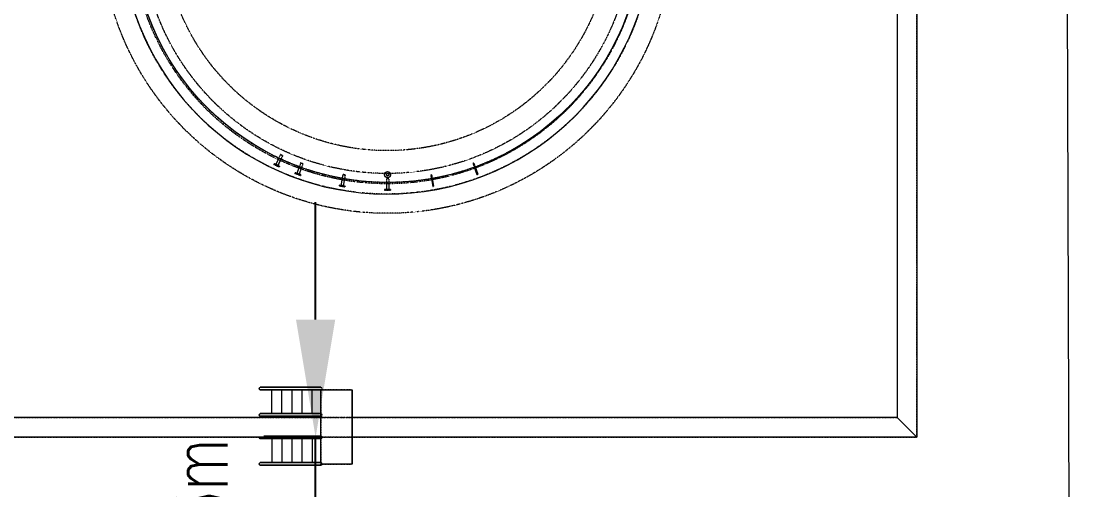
# Model space of a CAD drawing. Header units: inches. Extents: x -430764 to 256483, y 7374 to 217374.
# Drawn here: x -248941 to -221936, y 155786 to 167744 of the extents above; entities that cross this region are included whole.
import ezdxf

# ---------------------------------------------------------------- set-up
doc = ezdxf.new("R2010")
doc.units = ezdxf.units.IN
doc.header["$MEASUREMENT"] = 0
doc.linetypes.add('CABLETRAYLAYOUT-EMBED 2_DWG$0$HIDDEN2', pattern=[0.1875, 0.125, -0.0625])
for name, color, linetype, lineweight in [('Background Stuff', 252, 'Continuous', 5), ('Buildings', 7, 'Continuous', 5), ('Cable Tray Instruments', 7, 'Continuous', 13), ('CABLETRAYLAYOUT-EMBED 2_DWG$0$DwgTemplate', 7, 'Continuous', 9)]:
    doc.layers.add(name, color=color, linetype=linetype, lineweight=lineweight)
doc.styles.add('HZTXT', font='simplexs.shx', dxfattribs={"width": 0.7, "bigfont": 'hztxt.shx'})
doc.dimstyles.new('标注 1：500', dxfattribs={"dimtxt": 1500, "dimasz": 3000, "dimexe": 150, "dimexo": 100, "dimgap": 50, "dimtad": 1, "dimdec": 0, "dimdsep": 46, "dimtxsty": 'HZTXT', "dimcen": 9, "dimclrd": 4, "dimclre": 4, "dimclrt": 2, "dimazin": 2, "dimtfac": 1, "dimtdec": 0, "dimtmove": 2, "dimatfit": 3, "dimfxl": 250, "dimtolj": 1, "dimtzin": 0, "dimarcsym": 0})

# ---------------------------------------------------------------- blocks, each defined once
blk = doc.blocks.new('*D75')
at = {"layer": 'Cable Tray Instruments', "color": 4, "lineweight": -2, "transparency": 16777216}
for p, q in [((-241430, 160128), (-241430, 163128)), ((-241530, 157128), (-241580, 157128)), ((-241430, 153484), (-241430, 157128)), ((-241530, 153484), (-241580, 153484)), ((-241430, 150484), (-241430, 147484))]:
    blk.add_line(p, q, dxfattribs=at)
at = {"layer": 'Cable Tray Instruments', "color": 4, "transparency": 16777216}
for points in [[(-241930, 160128), (-240930, 160128), (-241430, 157128)], [(-241930, 150484), (-240930, 150484), (-241430, 153484)]]:
    blk.add_solid(points, dxfattribs=at)
at = {"layer": 'Defpoints', "color": 0, "transparency": 16777216}
for p in [(-241430, 157128), (-241430, 157128), (-241430, 153484)]:
    blk.add_point(p, dxfattribs=at)
at = {"layer": 'Cable Tray Instruments', "transparency": 16777216, "insert": (-244430, 155306), "char_height": 1500, "attachment_point": 5, "rotation": 90, "style": 'HZTXT'}
blk.add_mtext('\\A1;3.6m', dxfattribs=at)

msp = doc.modelspace()

# ---------------------------------------------------------------- linework, layer by layer
at = {"layer": 'Background Stuff', "linetype": 'Continuous'}
for p, q in [((-242844.13897, 158400.12994), (-242844.13897, 158408.63894)), ((-241294.8593, 158408.63894), (-242844.13897, 158408.63894)), ((-242844.13897, 158408.63894), (-242844.13897, 158400.12994)), ((-241294.8593, 158400.12994), (-242844.13897, 158400.12994)), ((-242844.13897, 158331.16894), (-242844.13897, 158339.67794)), ((-242844.13897, 158339.67794), (-242844.13897, 158331.16894)), ((-241294.8593, 158339.67794), (-242844.13897, 158339.67794)), ((-241294.8593, 158331.16894), (-242844.13897, 158331.16894)), ((-242547.39596, 157731.16894), (-242547.39596, 158331.16894)), ((-242289.18268, 157731.16894), (-242289.18268, 158331.16894)), ((-242030.9694, 157731.16894), (-242030.9694, 158331.16894)), ((-241772.75612, 157731.16894), (-241772.75612, 158331.16894)), ((-241514.54284, 157731.16894), (-241514.54284, 158331.16894)), ((-241294.8593, 158408.63894), (-241294.8593, 158400.12994)), ((-241294.8593, 158408.63894), (-241294.8593, 158400.12994)), ((-241294.8593, 158339.67794), (-241294.8593, 158338.81206)), ((-241294.8593, 158339.67794), (-241294.8593, 158338.81206)), ((-242844.13897, 157722.65994), (-242844.13897, 157731.16894)), ((-241294.8593, 157731.16894), (-242844.13897, 157731.16894)), ((-242844.13897, 157722.65994), (-242844.13897, 157731.16894)), ((-241294.8593, 157722.65994), (-242844.13897, 157722.65994)), ((-242844.13897, 157653.69894), (-242844.13897, 157662.20794)), ((-242844.13897, 157653.69894), (-242844.13897, 157662.20794)), ((-241294.8593, 157662.20794), (-242844.13897, 157662.20794)), ((-241294.8593, 157653.69894), (-242844.13897, 157653.69894)), ((-242844.13897, 157085.1835), (-242844.13897, 157093.6925)), ((-242844.13897, 157093.6925), (-242844.13897, 157085.1835)), ((-241294.8593, 157093.6925), (-242844.13897, 157093.6925)), ((-241294.8593, 157085.1835), (-242844.13897, 157085.1835)), ((-241294.8593, 157154.1445), (-242747.84528, 157154.1445)), ((-242547.39596, 157085.1835), (-242547.39596, 156485.1835)), ((-242289.18268, 157085.1835), (-242289.18268, 156485.1835)), ((-242030.9694, 156485.1835), (-242030.9694, 157085.1835)), ((-241772.75612, 156485.1835), (-241772.75612, 157085.1835)), ((-241514.54284, 157085.1835), (-241514.54284, 156485.1835)), ((-242844.13897, 156476.6745), (-242844.13897, 156485.1835)), ((-242844.13897, 156476.6745), (-242844.13897, 156485.1835)), ((-241294.8593, 156485.1835), (-242844.13897, 156485.1835)), ((-241294.8593, 156476.6745), (-242844.13897, 156476.6745)), ((-242844.13897, 156407.7135), (-242844.13897, 156416.2225)), ((-242844.13897, 156407.7135), (-242844.13897, 156416.2225)), ((-241294.8593, 156416.2225), (-242844.13897, 156416.2225)), ((-241294.8593, 156407.7135), (-242844.13897, 156407.7135)), ((-241294.8593, 156416.2225), (-241294.8593, 156407.7135)), ((-241294.8593, 156407.7135), (-241294.8593, 156416.2225))]:
    msp.add_line(p, q, dxfattribs=at)
for centre, start, end in [((-242844.13897, 158369.90394), 90, 270), ((-242844.13897, 158369.90394), 90, 270), ((-241294.8593, 158369.90394), 270, 90), ((-241294.8593, 158369.90394), 270, 90), ((-242844.13897, 157692.43394), 90, 270), ((-242844.13897, 157692.43394), 90, 270), ((-241294.8593, 157692.43394), 270, 90), ((-241294.8593, 157692.43394), 270, 90), ((-242844.13897, 157123.9185), 171.733898844, 270), ((-242844.13897, 157123.9185), 171.733898844, 270), ((-241294.8593, 157123.9185), 270, 90), ((-241294.8593, 157123.9185), 270, 90), ((-242844.13897, 156446.4485), 90, 270), ((-242844.13897, 156446.4485), 90, 270), ((-241294.8593, 156446.4485), 270, 90), ((-241294.8593, 156446.4485), 270, 90)]:
    msp.add_arc(centre, 30.226, start, end, dxfattribs=at)
at = {"layer": 'Buildings', "color": 5, "linetype": 'CABLETRAYLAYOUT-EMBED 2_DWG$0$HIDDEN2'}
for centre, radius in [((-239601.23183, 170147.33585), 7306.37253), ((-239611.36873, 170111.75449), 6779.00943), ((-239611.36873, 170111.75449), 6516.50943), ((-239611.36873, 170111.75449), 6254.00943), ((-239611.36873, 170111.75449), 6254.00943), ((-239601.23183, 170147.33585), 5706.37253)]:
    msp.add_circle(centre, radius, dxfattribs=at)
at = {"layer": 'Buildings', "color": 5, "linetype": 'Continuous'}
msp.add_arc((-239611.36873, 170111.75449), 6779.00943, 190.606729594, 0, dxfattribs=at)
at = {"layer": 'CABLETRAYLAYOUT-EMBED 2_DWG$0$DwgTemplate', "color": 252, "linetype": 'Continuous'}
msp.add_line((-222320.52479, 187561.90463), (-221936.34161, 71958.74988), dxfattribs=at)
at = {"layer": 'CABLETRAYLAYOUT-EMBED 2_DWG$0$DwgTemplate', "color": 7, "linetype": 'CABLETRAYLAYOUT-EMBED 2_DWG$0$HIDDEN2'}
for p, q in [((-226094.8593, 157128.26422), (-226094.86681, 183128.26422)), ((-226094.8593, 157128.26422), (-226094.86681, 183128.26422)), ((-226594.86667, 182628.26422), (-226594.85945, 157628.26422)), ((-242326.31598, 164342.02252), (-242445.69465, 164086.01413)), ((-242326.31598, 164342.02252), (-242445.69465, 164086.01413)), ((-242271.64297, 164316.52807), (-242391.02164, 164060.51969)), ((-242271.64297, 164316.52807), (-242391.02164, 164060.51969)), ((-242326.31598, 164342.02252), (-242369.1923, 164250.07395)), ((-242326.31598, 164342.02252), (-242369.1923, 164250.07395)), ((-242271.64297, 164316.52807), (-242326.31598, 164342.02252)), ((-242326.31598, 164342.02252), (-242271.64297, 164316.52807)), ((-242271.64297, 164316.52807), (-242326.31598, 164342.02252)), ((-242271.64297, 164316.52807), (-242326.31598, 164342.02252)), ((-242326.31598, 164342.02252), (-242271.64297, 164316.52807)), ((-242271.64297, 164316.52807), (-242326.31598, 164342.02252)), ((-242298.97948, 164329.2753), (-242326.31598, 164342.02252)), ((-242326.31598, 164342.02252), (-242271.64297, 164316.52807)), ((-242271.64297, 164316.52807), (-242326.31598, 164342.02252)), ((-242271.64297, 164316.52807), (-242314.51929, 164224.57951)), ((-242271.64297, 164316.52807), (-242314.51929, 164224.57951)), ((-242271.64297, 164316.52807), (-242298.97948, 164329.2753)), ((-242487.4188, 164105.47042), (-242494.82561, 164089.58647)), ((-242487.4188, 164105.47042), (-242494.82561, 164089.58647)), ((-242494.82561, 164089.58647), (-242356.7043, 164025.17945)), ((-242356.7043, 164025.17945), (-242494.82561, 164089.58647)), ((-242494.82561, 164089.58647), (-242356.7043, 164025.17945)), ((-242356.7043, 164025.17945), (-242494.82561, 164089.58647)), ((-242356.7043, 164025.17945), (-242494.82561, 164089.58647)), ((-242494.82561, 164089.58647), (-242356.7043, 164025.17945)), ((-242487.4188, 164105.47042), (-242349.29749, 164041.0634)), ((-242349.29749, 164041.0634), (-242487.4188, 164105.47042)), ((-242487.4188, 164105.47042), (-242349.29749, 164041.0634)), ((-242349.29749, 164041.0634), (-242487.4188, 164105.47042)), ((-242349.29749, 164041.0634), (-242487.4188, 164105.47042)), ((-242487.4188, 164105.47042), (-242349.29749, 164041.0634)), ((-242391.02164, 164060.51969), (-242445.69465, 164086.01413)), ((-242391.02164, 164060.51969), (-242445.69465, 164086.01413)), ((-242391.02164, 164060.51969), (-242445.69465, 164086.01413)), ((-242391.02164, 164060.51969), (-242445.69465, 164086.01413)), ((-242349.29749, 164041.0634), (-242356.7043, 164025.17945)), ((-242349.29749, 164041.0634), (-242356.7043, 164025.17945)), ((-241811.61783, 164125.97942), (-241908.22963, 163860.54069)), ((-241811.61783, 164125.97942), (-241908.22963, 163860.54069)), ((-241754.93087, 164105.34706), (-241851.54267, 163839.90832)), ((-241754.93087, 164105.34706), (-241851.54267, 163839.90832)), ((-241811.61783, 164125.97942), (-241846.31715, 164030.64383)), ((-241811.61783, 164125.97942), (-241846.31715, 164030.64383)), ((-241754.93087, 164105.34706), (-241811.61783, 164125.97942)), ((-241811.61783, 164125.97942), (-241754.93087, 164105.34706)), ((-241754.93087, 164105.34706), (-241811.61783, 164125.97942)), ((-241754.93087, 164105.34706), (-241811.61783, 164125.97942)), ((-241811.61783, 164125.97942), (-241754.93087, 164105.34706)), ((-241754.93087, 164105.34706), (-241811.61783, 164125.97942)), ((-241754.93087, 164105.34706), (-241811.61783, 164125.97942)), ((-241783.27435, 164115.66324), (-241811.61783, 164125.97942)), ((-241811.61783, 164125.97942), (-241754.93087, 164105.34706)), ((-241754.93087, 164105.34706), (-241789.63019, 164010.01147)), ((-241754.93087, 164105.34706), (-241789.63019, 164010.01147)), ((-241754.93087, 164105.34706), (-241783.27435, 164115.66324)), ((-237395.91311, 164117.87982), (-237415.96239, 164110.58248)), ((-237415.96239, 164110.58248), (-237395.91311, 164117.87982)), ((-237395.91311, 164117.87982), (-237415.96239, 164110.58248)), ((-237415.96239, 164110.58248), (-237395.91311, 164117.87982)), ((-237405.93775, 164114.23115), (-237415.96239, 164110.58248)), ((-237415.96239, 164110.58248), (-237381.76337, 164016.62144)), ((-237415.96239, 164110.58248), (-237381.76337, 164016.62144)), ((-237395.91311, 164117.87982), (-237405.93775, 164114.23115)), ((-237395.91311, 164117.87982), (-237361.71409, 164023.91878)), ((-237395.91311, 164117.87982), (-237361.71409, 164023.91878)), ((-241951.49072, 163876.28644), (-241957.48497, 163859.81739)), ((-241951.49072, 163876.28644), (-241957.48497, 163859.81739)), ((-241957.48497, 163859.81739), (-241814.27581, 163807.69352)), ((-241814.27581, 163807.69352), (-241957.48497, 163859.81739)), ((-241957.48497, 163859.81739), (-241814.27581, 163807.69352)), ((-241814.27581, 163807.69352), (-241957.48497, 163859.81739)), ((-241814.27581, 163807.69352), (-241957.48497, 163859.81739)), ((-241957.48497, 163859.81739), (-241814.27581, 163807.69352)), ((-241951.49072, 163876.28644), (-241808.28157, 163824.16257)), ((-241808.28157, 163824.16257), (-241951.49072, 163876.28644)), ((-241951.49072, 163876.28644), (-241808.28157, 163824.16257)), ((-241808.28157, 163824.16257), (-241951.49072, 163876.28644)), ((-241951.49072, 163876.28644), (-241808.28157, 163824.16257)), ((-241808.28157, 163824.16257), (-241951.49072, 163876.28644)), ((-241851.54267, 163839.90832), (-241908.22963, 163860.54069)), ((-241851.54267, 163839.90832), (-241908.22963, 163860.54069)), ((-241851.54267, 163839.90832), (-241908.22963, 163860.54069)), ((-241851.54267, 163839.90832), (-241908.22963, 163860.54069)), ((-241808.28157, 163824.16257), (-241814.27581, 163807.69352)), ((-241808.28157, 163824.16257), (-241814.27581, 163807.69352)), ((-240735.65463, 163832.23281), (-240753.27194, 163732.32011)), ((-240735.65463, 163832.23281), (-240753.27194, 163732.32011)), ((-240676.2461, 163821.75749), (-240735.65463, 163832.23281)), ((-240735.65463, 163832.23281), (-240676.2461, 163821.75749)), ((-240676.2461, 163821.75749), (-240735.65463, 163832.23281)), ((-240705.95037, 163826.99515), (-240735.65463, 163832.23281)), ((-240735.65463, 163832.23281), (-240676.2461, 163821.75749)), ((-240676.2461, 163821.75749), (-240705.95037, 163826.99515)), ((-240676.2461, 163821.75749), (-240693.86341, 163721.84478)), ((-240676.2461, 163821.75749), (-240693.86341, 163721.84478)), ((-239564.70417, 163729.78792), (-239625.02917, 163729.78792)), ((-239625.02917, 163729.78792), (-239564.70417, 163729.78792)), ((-239564.70417, 163729.78792), (-239625.02917, 163729.78792)), ((-239625.02917, 163729.78792), (-239625.02917, 163628.3339)), ((-239594.86667, 163729.78792), (-239625.02917, 163729.78792)), ((-239625.02917, 163729.78792), (-239564.70417, 163729.78792)), ((-239625.02917, 163729.78792), (-239625.02917, 163628.3339)), ((-239564.70417, 163729.78792), (-239594.86667, 163729.78792)), ((-239564.70417, 163729.78792), (-239564.70417, 163628.3339)), ((-239564.70417, 163729.78792), (-239564.70417, 163628.3339)), ((-238473.0124, 163827.34678), (-238494.02426, 163823.64182)), ((-238494.02426, 163823.64182), (-238473.0124, 163827.34678)), ((-238473.0124, 163827.34678), (-238494.02426, 163823.64182)), ((-238494.02426, 163823.64182), (-238473.0124, 163827.34678)), ((-238483.51833, 163825.4943), (-238494.02426, 163823.64182)), ((-238494.02426, 163823.64182), (-238476.66096, 163725.16967)), ((-238494.02426, 163823.64182), (-238476.66096, 163725.16967)), ((-238473.0124, 163827.34678), (-238483.51833, 163825.4943)), ((-238473.0124, 163827.34678), (-238455.64911, 163728.87463)), ((-238473.0124, 163827.34678), (-238455.64911, 163728.87463)), ((-237313.35977, 163828.68409), (-237293.31049, 163835.98143)), ((-237313.35977, 163828.68409), (-237293.31049, 163835.98143)), ((-240833.08717, 163544.78481), (-240683.00247, 163518.32083)), ((-240833.08717, 163544.78481), (-240683.00247, 163518.32083)), ((-240830.04381, 163562.04455), (-240679.95911, 163535.58057)), ((-240830.04381, 163562.04455), (-240679.95911, 163535.58057)), ((-240725.2972, 163543.5749), (-240784.70573, 163554.05023)), ((-240725.2972, 163543.5749), (-240784.70573, 163554.05023)), ((-239671.06667, 163447.31392), (-239518.66667, 163447.31392)), ((-239671.06667, 163447.31392), (-239518.66667, 163447.31392)), ((-239671.06667, 163429.78792), (-239518.66667, 163429.78792)), ((-239671.06667, 163429.78792), (-239518.66667, 163429.78792)), ((-239564.70417, 163447.31392), (-239625.02917, 163447.31392)), ((-239564.70417, 163447.31392), (-239625.02917, 163447.31392)), ((-238441.93155, 163528.20934), (-238420.91969, 163531.9143)), ((-238441.93155, 163528.20934), (-238420.91969, 163531.9143)), ((-241294.8593, 158338.81206), (-241294.8593, 156438.81206)), ((-241294.8593, 156438.81206), (-241294.8593, 158338.81206)), ((-240494.8593, 158338.81206), (-241294.8593, 158338.81206)), ((-240494.8593, 158338.81206), (-241294.8593, 158338.81206)), ((-240494.8593, 156438.81206), (-240494.8593, 158338.81206)), ((-240494.8593, 156438.81206), (-240494.8593, 158338.81206)), ((-241294.8593, 157662.20794), (-241294.8593, 157722.65994)), ((-241294.8593, 157662.20794), (-241294.8593, 157722.65994)), ((-270594.8593, 157628.26392), (-226594.85945, 157628.26422)), ((-240494.8593, 157628.26413), (-241294.8593, 157628.26412)), ((-271094.8593, 157128.26392), (-226094.8593, 157128.26422)), ((-226094.8593, 157128.26422), (-271094.8593, 157128.26392)), ((-241294.8593, 157128.26412), (-242794.38006, 157128.26411)), ((-241294.8593, 157093.6925), (-241294.8593, 157154.1445)), ((-241294.8593, 157093.6925), (-241294.8593, 157154.1445)), ((-240494.8593, 157128.26413), (-241294.8593, 157128.26412)), ((-241294.8593, 156438.81206), (-241294.8593, 156476.6745)), ((-241294.8593, 156438.81206), (-241294.8593, 156476.6745)), ((-241294.8593, 156438.81206), (-240494.8593, 156438.81206)), ((-241294.8593, 156438.81206), (-240494.8593, 156438.81206)), ((-241265.61386, 156438.81206), (-241294.8593, 156438.81206)), ((-241265.61386, 156438.81206), (-241294.8593, 156438.81206))]:
    msp.add_line(p, q, dxfattribs=at)
at = {"layer": 'CABLETRAYLAYOUT-EMBED 2_DWG$0$DwgTemplate', "color": 7, "linetype": 'Continuous'}
for p, q in [((-226594.86251, 168239.81427), (-226594.85945, 157628.26422)), ((-226094.86251, 168237.40747), (-226094.8593, 157128.26422)), ((-242369.1923, 164250.07395), (-242445.69465, 164086.01413)), ((-242369.1923, 164250.07395), (-242445.69465, 164086.01413)), ((-242314.51929, 164224.57951), (-242391.02164, 164060.51969)), ((-242314.51929, 164224.57951), (-242391.02164, 164060.51969)), ((-242487.4188, 164105.47042), (-242494.82561, 164089.58647)), ((-242487.4188, 164105.47042), (-242494.82561, 164089.58647)), ((-242356.7043, 164025.17945), (-242494.82561, 164089.58647)), ((-242356.7043, 164025.17945), (-242494.82561, 164089.58647)), ((-242425.76495, 164057.38296), (-242494.82561, 164089.58647)), ((-242349.29749, 164041.0634), (-242487.4188, 164105.47042)), ((-242349.29749, 164041.0634), (-242487.4188, 164105.47042)), ((-242418.35815, 164073.26691), (-242487.4188, 164105.47042)), ((-242356.7043, 164025.17945), (-242425.76495, 164057.38296)), ((-242349.29749, 164041.0634), (-242418.35815, 164073.26691)), ((-242349.29749, 164041.0634), (-242356.7043, 164025.17945)), ((-242349.29749, 164041.0634), (-242356.7043, 164025.17945)), ((-241846.31715, 164030.64383), (-241908.22963, 163860.54069)), ((-241846.31715, 164030.64383), (-241908.22963, 163860.54069)), ((-241789.63019, 164010.01147), (-241851.54267, 163839.90832)), ((-241789.63019, 164010.01147), (-241851.54267, 163839.90832)), ((-237381.76337, 164016.62144), (-237313.35977, 163828.68409)), ((-237381.76337, 164016.62144), (-237313.35977, 163828.68409)), ((-237361.71409, 164023.91878), (-237293.31049, 163835.98143)), ((-237361.71409, 164023.91878), (-237293.31049, 163835.98143)), ((-241951.49072, 163876.28644), (-241957.48497, 163859.81739)), ((-241951.49072, 163876.28644), (-241957.48497, 163859.81739)), ((-241814.27581, 163807.69352), (-241957.48497, 163859.81739)), ((-241814.27581, 163807.69352), (-241957.48497, 163859.81739)), ((-241885.88039, 163833.75545), (-241957.48497, 163859.81739)), ((-241808.28157, 163824.16257), (-241951.49072, 163876.28644)), ((-241808.28157, 163824.16257), (-241951.49072, 163876.28644)), ((-241879.88615, 163850.22451), (-241951.49072, 163876.28644)), ((-241814.27581, 163807.69352), (-241885.88039, 163833.75545)), ((-241808.28157, 163824.16257), (-241879.88615, 163850.22451)), ((-241808.28157, 163824.16257), (-241814.27581, 163807.69352)), ((-241808.28157, 163824.16257), (-241814.27581, 163807.69352)), ((-240753.27194, 163732.32011), (-240784.70573, 163554.05023)), ((-240753.27194, 163732.32011), (-240784.70573, 163554.05023)), ((-240693.86341, 163721.84478), (-240725.2972, 163543.5749)), ((-240693.86341, 163721.84478), (-240725.2972, 163543.5749)), ((-238476.66096, 163725.16967), (-238441.93155, 163528.20934)), ((-238476.66096, 163725.16967), (-238441.93155, 163528.20934)), ((-238455.64911, 163728.87463), (-238420.91969, 163531.9143)), ((-238455.64911, 163728.87463), (-238420.91969, 163531.9143)), ((-237293.31049, 163835.98143), (-237313.35977, 163828.68409)), ((-237293.31049, 163835.98143), (-237313.35977, 163828.68409)), ((-237303.33513, 163832.33276), (-237313.35977, 163828.68409)), ((-237293.31049, 163835.98143), (-237303.33513, 163832.33276)), ((-240830.04381, 163562.04455), (-240833.08717, 163544.78481)), ((-240830.04381, 163562.04455), (-240833.08717, 163544.78481)), ((-240683.00247, 163518.32083), (-240833.08717, 163544.78481)), ((-240683.00247, 163518.32083), (-240833.08717, 163544.78481)), ((-240758.04482, 163531.55282), (-240833.08717, 163544.78481)), ((-240679.95911, 163535.58057), (-240830.04381, 163562.04455)), ((-240679.95911, 163535.58057), (-240830.04381, 163562.04455)), ((-240755.00146, 163548.81256), (-240830.04381, 163562.04455)), ((-240683.00247, 163518.32083), (-240758.04482, 163531.55282)), ((-240679.95911, 163535.58057), (-240755.00146, 163548.81256)), ((-240679.95911, 163535.58057), (-240683.00247, 163518.32083)), ((-240679.95911, 163535.58057), (-240683.00247, 163518.32083)), ((-239518.66667, 163447.31392), (-239671.06667, 163447.31392)), ((-239518.66667, 163447.31392), (-239671.06667, 163447.31392)), ((-239671.06667, 163447.31392), (-239671.06667, 163429.78792)), ((-239594.86667, 163447.31392), (-239671.06667, 163447.31392)), ((-239671.06667, 163447.31392), (-239671.06667, 163429.78792)), ((-239518.66667, 163429.78792), (-239671.06667, 163429.78792)), ((-239518.66667, 163429.78792), (-239671.06667, 163429.78792)), ((-239594.86667, 163429.78792), (-239671.06667, 163429.78792)), ((-239625.02917, 163628.3339), (-239625.02917, 163447.31392)), ((-239625.02917, 163628.3339), (-239625.02917, 163447.31392)), ((-239518.66667, 163447.31392), (-239594.86667, 163447.31392)), ((-239518.66667, 163429.78792), (-239594.86667, 163429.78792)), ((-239564.70417, 163628.3339), (-239564.70417, 163447.31392)), ((-239564.70417, 163628.3339), (-239564.70417, 163447.31392)), ((-239518.66667, 163447.31392), (-239518.66667, 163429.78792)), ((-239518.66667, 163447.31392), (-239518.66667, 163429.78792)), ((-238420.91969, 163531.9143), (-238441.93155, 163528.20934)), ((-238420.91969, 163531.9143), (-238441.93155, 163528.20934)), ((-238431.42562, 163530.06182), (-238441.93155, 163528.20934)), ((-238420.91969, 163531.9143), (-238431.42562, 163530.06182)), ((-241294.8593, 157722.65994), (-241294.8593, 158338.81206)), ((-241294.8593, 157722.65994), (-241294.8593, 158338.81206)), ((-241294.8593, 158338.81206), (-240494.8593, 158338.81206)), ((-241294.8593, 158338.81206), (-240494.8593, 158338.81206)), ((-240494.8593, 158338.81206), (-240494.8593, 156438.81206)), ((-240494.8593, 156438.81206), (-240494.8593, 158338.81206)), ((-241294.8593, 157628.26412), (-257694.8593, 157628.26401)), ((-241294.8593, 157154.1445), (-241294.8593, 157662.20794)), ((-241294.8593, 157154.1445), (-241294.8593, 157662.20794)), ((-226594.85945, 157628.26422), (-240494.8593, 157628.26413)), ((-226594.85945, 157628.26422), (-226094.8593, 157128.26422)), ((-226594.85945, 157628.26422), (-226094.8593, 157128.26422)), ((-242794.38006, 157128.26411), (-257694.8593, 157128.26401)), ((-241294.8593, 156476.6745), (-241294.8593, 157093.6925)), ((-241294.8593, 156476.6745), (-241294.8593, 157093.6925)), ((-226094.8593, 157128.26422), (-240494.8593, 157128.26413)), ((-240494.8593, 156438.81206), (-241265.61386, 156438.81206)), ((-240494.8593, 156438.81206), (-241265.61386, 156438.81206))]:
    msp.add_line(p, q, dxfattribs=at)
for centre, radius in [((-239594.86667, 170128.26392), 6500), ((-239594.86667, 170128.26392), 6500), ((-239594.86667, 163828.26392), 76.2), ((-239594.86667, 163828.26392), 76.2)]:
    msp.add_circle(centre, radius, dxfattribs=at)
at = {"layer": 'CABLETRAYLAYOUT-EMBED 2_DWG$0$DwgTemplate', "color": 7, "linetype": 'CABLETRAYLAYOUT-EMBED 2_DWG$0$HIDDEN2'}
for centre, radius in [((-239594.86667, 170128.26392), 6500), ((-239594.86667, 170128.26392), 6500), ((-239594.86667, 163828.26392), 76.2), ((-239594.86667, 163828.26392), 76.2), ((-239594.86667, 163828.26392), 30.1625), ((-239594.86667, 163828.26392), 30.1625), ((-239594.86667, 163828.26392), 30.1625), ((-239594.86667, 163828.26392), 30.1625)]:
    msp.add_circle(centre, radius, dxfattribs=at)

# ---------------------------------------------------------------- dimensions: what is measured, and where the dimension line sits
at = {"layer": 'Cable Tray Instruments', "color": 6}
dim = msp.add_linear_dim(base=(-241429.98965, 157128.26412), p1=(-241429.98963, 153484.13839), p2=(-241429.98965, 157128.26412), angle=90, dimstyle='标注 1：500', override={"dimdec": 1, "dimlfac": 0.001, "dimpost": 'm', "dimclrt": 256}, dxfattribs=at)
dim.commit()
dim.dimension.update_dxf_attribs({"geometry": '*D75', "text_midpoint": (-244429.98965, 155306.20125)})

doc.saveas('drawing.dxf')
